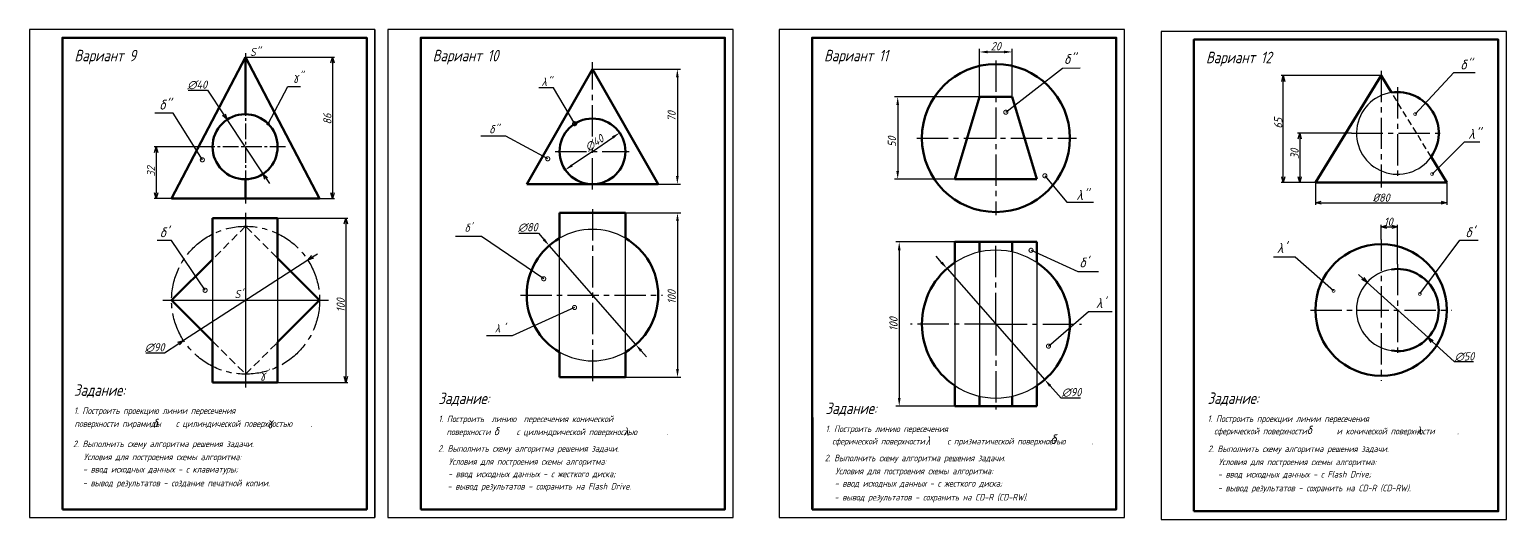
# Model space of a CAD drawing. Header units: millimetres. Extents: x 0 to 3763, y -2 to 297.
# Drawn here: x 1880 to 2779, y -1 to 297 of the extents above; entities that cross this region are included whole.
import ezdxf

# ---------------------------------------------------------------- set-up
doc = ezdxf.new("R2010")
doc.units = ezdxf.units.MM
for name, pattern in [('ACAD_ISO03W100', [30, 12, -18]), ('невидимая', [9.525, 6.35, -3.175]), ('невидимая2', [4.7625, 3.175, -1.5875]), ('осевая2', [28.575, 19.05, -3.175, 3.175, -3.175])]:
    doc.linetypes.add(name, pattern=pattern)
doc.layers.add('3-размеры', color=6, linetype='Continuous')
doc.layers.add('Слой2', color=7, linetype='ACAD_ISO03W100')
doc.layers.add('Непечатный', color=7, linetype='Continuous', plot=False)
doc.layers.add('Слой1', color=7, linetype='Continuous', lineweight=60)
doc.styles.get("Standard").update_dxf_attribs({"font": 'isocpeur.ttf', "width": 0.9, "oblique": 15})
doc.styles.add('греческий', font='greekc.shx', dxfattribs={"width": 0.8, "oblique": 15, "height": 5})
doc.dimstyles.new('ISO-25', dxfattribs={"dimtxt": 5, "dimasz": 3.5, "dimexe": 1.25, "dimexo": 0, "dimtad": 1, "dimtoh": 1, "dimdec": 0, "dimtxsty": 'Standard', "dimblk": 'OPEN30', "dimcen": 2.5, "dimadec": 0, "dimazin": 0, "dimtfac": 1, "dimtdec": 0, "dimtmove": 0, "dimatfit": 3, "dimldrblk": 'DOTSMALL', "dimfxl": 1, "dimarcsym": 0})
doc.dimstyles.new('Standart', dxfattribs={"dimtxt": 5, "dimasz": 5, "dimexe": 2, "dimexo": 0, "dimgap": 1, "dimtad": 1, "dimtoh": 1, "dimdec": 0, "dimtxsty": 'Standard', "dimcen": 2.5, "dimadec": 0, "dimazin": 0, "dimtfac": 1, "dimtdec": 0, "dimtmove": 0, "dimatfit": 3, "dimldrblk": 'DOTSMALL', "dimfxl": 1, "dimarcsym": 0})

# ---------------------------------------------------------------- blocks, each defined once
blk = doc.blocks.new('_DotSmall')
at = {"color": 0, "linetype": 'ByBlock', "const_width": 0.5}
blk.add_lwpolyline([(-0.0625, 0, 1), (0.0625, 0, 1)], format="xyb", close=True, dxfattribs=at)
blk = doc.blocks.new('*D30')
at = {"color": 0, "lineweight": -2, "transparency": 16777216}
for p, q in [((2222.82, 272.85), (2276.42, 272.85)), ((2274.42, 267.85), (2274.42, 207.85)), ((2222.78, 202.85), (2276.42, 202.85))]:
    blk.add_line(p, q, dxfattribs=at)
at = {"color": 0, "transparency": 16777216}
for points in [[(2273.59, 267.85), (2275.25, 267.85), (2274.42, 272.85)], [(2273.59, 207.85), (2275.25, 207.85), (2274.42, 202.85)]]:
    blk.add_solid(points, dxfattribs=at)
at = {"layer": 'Defpoints', "color": 0, "transparency": 16777216}
for p in [(2222.82, 272.85), (2222.78, 202.85), (2274.42, 202.85)]:
    blk.add_point(p, dxfattribs=at)
at = {"color": 0, "transparency": 16777216, "insert": (2270.92, 244.19), "char_height": 5, "attachment_point": 5, "rotation": 90}
blk.add_mtext('70', dxfattribs=at)
blk = doc.blocks.new('*D31')
at = {"color": 0, "lineweight": -2, "transparency": 16777216}
for p, q in [((2178.09, 173.04), (2189.88, 173.04)), ((2189.88, 173.04), (2193.17, 169.28)), ((2249.09, 105.26), (2196.46, 165.51)), ((2252.38, 101.5), (2255.67, 97.73))]:
    blk.add_line(p, q, dxfattribs=at)
at = {"color": 0, "transparency": 16777216}
for points in [[(2193.8, 169.83), (2192.54, 168.73), (2196.46, 165.51)], [(2253.01, 102.05), (2251.75, 100.95), (2249.09, 105.26)]]:
    blk.add_solid(points, dxfattribs=at)
at = {"layer": 'Defpoints', "color": 0, "transparency": 16777216}
for p in [(2196.46, 165.51), (2249.09, 105.26)]:
    blk.add_point(p, dxfattribs=at)
at = {"color": 0, "transparency": 16777216, "insert": (2183.49, 176.54), "char_height": 5, "attachment_point": 5}
blk.add_mtext('∅80', dxfattribs=at)
blk = doc.blocks.new('*D29')
at = {"color": 0, "lineweight": -2, "transparency": 16777216}
for p, q in [((2242.78, 185.39), (2276.49, 185.39)), ((2274.49, 180.39), (2274.49, 90.39)), ((2242.78, 85.39), (2276.49, 85.39))]:
    blk.add_line(p, q, dxfattribs=at)
at = {"color": 0, "transparency": 16777216}
for points in [[(2273.66, 180.39), (2275.33, 180.39), (2274.49, 185.39)], [(2273.66, 90.39), (2275.33, 90.39), (2274.49, 85.39)]]:
    blk.add_solid(points, dxfattribs=at)
at = {"layer": 'Defpoints', "color": 0, "transparency": 16777216}
for p in [(2242.78, 185.39), (2242.78, 85.39), (2274.49, 85.39)]:
    blk.add_point(p, dxfattribs=at)
at = {"color": 0, "transparency": 16777216, "insert": (2270.99, 134.2), "char_height": 5, "attachment_point": 5, "rotation": 90}
blk.add_mtext('100', dxfattribs=at)
blk = doc.blocks.new('_Open30')
at = {"color": 0, "linetype": 'ByBlock', "lineweight": -2}
for p, q in [((-1, 0.27), (0, 0)), ((0, 0), (-1, -0.27)), ((0, 0), (-1, 0))]:
    blk.add_line(p, q, dxfattribs=at)
blk = doc.blocks.new('*D32')
at = {"color": 0, "lineweight": -2, "transparency": 16777216}
for p, q in [((2702.36, 169.3), (2702.36, 178.19)), ((2705.86, 176.94), (2708.86, 176.94)), ((2712.36, 154.3), (2712.36, 178.19))]:
    blk.add_line(p, q, dxfattribs=at)
at = {"layer": 'Defpoints', "color": 0, "transparency": 16777216}
for p in [(2712.36, 176.94), (2702.36, 169.3), (2712.36, 154.3)]:
    blk.add_point(p, dxfattribs=at)
at = {"color": 0, "lineweight": -2, "transparency": 16777216, "xscale": 3.5, "yscale": 3.5, "zscale": 3.5, "rotation": 180}
blk.add_blockref('_Open30', (2702.36, 176.94), dxfattribs=at)
at = {"color": 0, "lineweight": -2, "transparency": 16777216, "xscale": 3.5, "yscale": 3.5, "zscale": 3.5}
blk.add_blockref('_Open30', (2712.36, 176.94), dxfattribs=at)
at = {"color": 0, "transparency": 16777216, "insert": (2706.74, 180.06), "char_height": 5, "attachment_point": 5}
blk.add_mtext('10', dxfattribs=at)
blk = doc.blocks.new('*D33')
at = {"color": 0, "lineweight": -2, "transparency": 16777216}
for p, q in [((2684.36, 233.92), (2651.57, 233.92)), ((2652.82, 230.42), (2652.82, 207.42)), ((2662.36, 203.92), (2651.57, 203.92))]:
    blk.add_line(p, q, dxfattribs=at)
at = {"layer": 'Defpoints', "color": 0, "transparency": 16777216}
for p in [(2684.36, 233.92), (2652.82, 203.92), (2662.36, 203.92)]:
    blk.add_point(p, dxfattribs=at)
at = {"color": 0, "lineweight": -2, "transparency": 16777216, "xscale": 3.5, "yscale": 3.5, "zscale": 3.5}
for p, rotation in [((2652.82, 233.92), 90), ((2652.82, 203.92), 270)]:
    blk.add_blockref('_Open30', p, dxfattribs=dict(at, rotation=rotation))
at = {"color": 0, "transparency": 16777216, "insert": (2649.7, 221.37), "char_height": 5, "attachment_point": 5, "rotation": 90}
blk.add_mtext('30', dxfattribs=at)
blk = doc.blocks.new('*D34')
at = {"color": 0, "lineweight": -2, "transparency": 16777216}
for p, q in [((2702.36, 268.92), (2641.62, 268.92)), ((2642.87, 207.42), (2642.87, 265.42)), ((2653.62, 203.92), (2641.62, 203.92))]:
    blk.add_line(p, q, dxfattribs=at)
at = {"layer": 'Defpoints', "color": 0, "transparency": 16777216}
for p in [(2642.87, 268.92), (2702.36, 268.92), (2653.62, 203.92)]:
    blk.add_point(p, dxfattribs=at)
at = {"color": 0, "lineweight": -2, "transparency": 16777216, "xscale": 3.5, "yscale": 3.5, "zscale": 3.5}
for p, rotation in [((2642.87, 268.92), 90), ((2642.87, 203.92), 270)]:
    blk.add_blockref('_Open30', p, dxfattribs=dict(at, rotation=rotation))
at = {"color": 0, "transparency": 16777216, "insert": (2639.75, 239.97), "char_height": 5, "attachment_point": 5, "rotation": 90}
blk.add_mtext('65', dxfattribs=at)
blk = doc.blocks.new('*D35')
at = {"color": 0, "lineweight": -2, "transparency": 16777216}
for p, q in [((2662.36, 203.92), (2662.36, 190.33)), ((2742.36, 203.92), (2742.36, 190.33)), ((2665.86, 191.58), (2738.86, 191.58))]:
    blk.add_line(p, q, dxfattribs=at)
at = {"layer": 'Defpoints', "color": 0, "transparency": 16777216}
for p in [(2662.36, 203.92), (2742.36, 203.92), (2742.36, 191.58)]:
    blk.add_point(p, dxfattribs=at)
at = {"color": 0, "lineweight": -2, "transparency": 16777216, "xscale": 3.5, "yscale": 3.5, "zscale": 3.5, "rotation": 180}
blk.add_blockref('_Open30', (2662.36, 191.58), dxfattribs=at)
at = {"color": 0, "lineweight": -2, "transparency": 16777216, "xscale": 3.5, "yscale": 3.5, "zscale": 3.5}
blk.add_blockref('_Open30', (2742.36, 191.58), dxfattribs=at)
at = {"color": 0, "transparency": 16777216, "insert": (2702.36, 194.7), "char_height": 5, "attachment_point": 5}
blk.add_mtext('%%c80', dxfattribs=at)
blk = doc.blocks.new('*D36')
at = {"color": 0, "lineweight": -2, "transparency": 16777216}
for p, q in [((2691.27, 145.47), (2688.68, 147.83)), ((2693.86, 143.12), (2730.86, 109.49)), ((2747.05, 94.78), (2733.45, 107.14)), ((2758.46, 94.78), (2747.05, 94.78))]:
    blk.add_line(p, q, dxfattribs=at)
at = {"layer": 'Defpoints', "color": 0, "transparency": 16777216}
for p in [(2693.86, 143.12), (2730.86, 109.49)]:
    blk.add_point(p, dxfattribs=at)
at = {"color": 0, "lineweight": -2, "transparency": 16777216, "xscale": 3.5, "yscale": 3.5, "zscale": 3.5}
for p, rotation in [((2693.86, 143.12), 317.7338810063513), ((2730.86, 109.49), 137.7338810063513)]:
    blk.add_blockref('_Open30', p, dxfattribs=dict(at, rotation=rotation))
at = {"color": 0, "transparency": 16777216, "insert": (2753.07, 97.9), "char_height": 5, "attachment_point": 5}
blk.add_mtext('∅50', dxfattribs=at)
blk = doc.blocks.new('*D56')
at = {"color": 0, "lineweight": -2, "transparency": 16777216}
for p, q in [((2458.08, 256), (2458.08, 285.34)), ((2463.08, 283.34), (2473.08, 283.34)), ((2478.08, 256), (2478.08, 285.34))]:
    blk.add_line(p, q, dxfattribs=at)
at = {"color": 0, "transparency": 16777216}
for points in [[(2463.08, 284.17), (2463.08, 282.51), (2458.08, 283.34)], [(2473.08, 284.17), (2473.08, 282.51), (2478.08, 283.34)]]:
    blk.add_solid(points, dxfattribs=at)
at = {"layer": 'Defpoints', "color": 0, "transparency": 16777216}
for p in [(2478.08, 283.34), (2458.08, 256), (2478.08, 256)]:
    blk.add_point(p, dxfattribs=at)
at = {"color": 0, "lineweight": -2, "transparency": 16777216, "insert": (2468.08, 286.84), "char_height": 5, "attachment_point": 5}
blk.add_mtext('20', dxfattribs=at)
blk = doc.blocks.new('*D54')
at = {"color": 0, "lineweight": -2, "transparency": 16777216}
for p, q in [((2458.08, 256), (2406.38, 256)), ((2408.38, 251), (2408.38, 211)), ((2443.08, 206), (2406.38, 206))]:
    blk.add_line(p, q, dxfattribs=at)
at = {"color": 0, "transparency": 16777216}
for points in [[(2407.55, 251), (2409.22, 251), (2408.38, 256)], [(2407.55, 211), (2409.22, 211), (2408.38, 206)]]:
    blk.add_solid(points, dxfattribs=at)
at = {"layer": 'Defpoints', "color": 0, "transparency": 16777216}
for p in [(2458.08, 256), (2408.38, 206), (2443.08, 206)]:
    blk.add_point(p, dxfattribs=at)
at = {"color": 0, "lineweight": -3, "transparency": 16777216, "insert": (2404.88, 228.71), "char_height": 5, "attachment_point": 5, "rotation": 90}
blk.add_mtext('50', dxfattribs=at)
blk = doc.blocks.new('*D57')
at = {"color": 0, "lineweight": -2, "transparency": 16777216}
for p, q in [((2435.07, 155.26), (2431.77, 159.02)), ((2438.37, 151.51), (2497.79, 83.91)), ((2507.7, 72.65), (2501.1, 80.16)), ((2519.49, 72.65), (2507.7, 72.65))]:
    blk.add_line(p, q, dxfattribs=at)
at = {"color": 0, "transparency": 16777216}
for points in [[(2435.69, 155.81), (2434.44, 154.71), (2438.37, 151.51)], [(2501.72, 80.71), (2500.47, 79.61), (2497.79, 83.91)]]:
    blk.add_solid(points, dxfattribs=at)
at = {"layer": 'Defpoints', "color": 0, "transparency": 16777216}
for p in [(2438.37, 151.51), (2497.79, 83.91)]:
    blk.add_point(p, dxfattribs=at)
at = {"color": 0, "lineweight": -3, "transparency": 16777216, "insert": (2514.09, 76.15), "char_height": 5, "attachment_point": 5}
blk.add_mtext('∅90', dxfattribs=at)
blk = doc.blocks.new('*D55')
at = {"color": 0, "lineweight": -2, "transparency": 16777216}
for p, q in [((2443.08, 167.71), (2407.33, 167.71)), ((2409.33, 162.71), (2409.33, 72.71)), ((2443.08, 67.71), (2407.33, 67.71))]:
    blk.add_line(p, q, dxfattribs=at)
at = {"color": 0, "transparency": 16777216}
for points in [[(2408.5, 162.71), (2410.16, 162.71), (2409.33, 167.71)], [(2408.5, 72.71), (2410.16, 72.71), (2409.33, 67.71)]]:
    blk.add_solid(points, dxfattribs=at)
at = {"layer": 'Defpoints', "color": 0, "transparency": 16777216}
for p in [(2443.08, 167.71), (2409.33, 67.71), (2443.08, 67.71)]:
    blk.add_point(p, dxfattribs=at)
at = {"color": 0, "lineweight": -3, "transparency": 16777216, "insert": (2405.83, 117.71), "char_height": 5, "attachment_point": 5, "rotation": 90}
blk.add_mtext('100', dxfattribs=at)
blk = doc.blocks.new('*D64')
at = {"color": 0, "linetype": 'ByBlock', "lineweight": -2, "transparency": 16777216}
for p, q in [((2011.88, 280.17), (2065.94, 280.17)), ((2064.69, 276.67), (2064.69, 197.67)), ((2011.88, 194.17), (2065.94, 194.17))]:
    blk.add_line(p, q, dxfattribs=at)
at = {"layer": 'Defpoints', "color": 0, "transparency": 16777216}
for p in [(2011.88, 280.17), (2011.88, 194.17), (2064.69, 194.17)]:
    blk.add_point(p, dxfattribs=at)
at = {"color": 0, "lineweight": -2, "transparency": 16777216, "xscale": 3.5, "yscale": 3.5, "zscale": 3.5}
for p, rotation in [((2064.69, 280.17), 90), ((2064.69, 194.17), 270)]:
    blk.add_blockref('_Open30', p, dxfattribs=dict(at, rotation=rotation))
at = {"color": 0, "transparency": 16777216, "insert": (2061.56, 242.53), "char_height": 5, "attachment_point": 5, "rotation": 90}
blk.add_mtext('86', dxfattribs=at)
blk = doc.blocks.new('*D65')
at = {"color": 0, "linetype": 'ByBlock', "lineweight": -2, "transparency": 16777216}
for p, q in [((2031.35, 182.26), (2074.07, 182.26)), ((2072.82, 178.76), (2072.82, 85.76)), ((2031.35, 82.26), (2074.07, 82.26))]:
    blk.add_line(p, q, dxfattribs=at)
at = {"layer": 'Defpoints', "color": 0, "transparency": 16777216}
for p in [(2031.35, 182.26), (2031.35, 82.26), (2072.82, 82.26)]:
    blk.add_point(p, dxfattribs=at)
at = {"color": 0, "lineweight": -2, "transparency": 16777216, "xscale": 3.5, "yscale": 3.5, "zscale": 3.5}
for p, rotation in [((2072.82, 182.26), 90), ((2072.82, 82.26), 270)]:
    blk.add_blockref('_Open30', p, dxfattribs=dict(at, rotation=rotation))
at = {"color": 0, "transparency": 16777216, "insert": (2069.69, 129.19), "char_height": 5, "attachment_point": 5, "rotation": 90}
blk.add_mtext('100', dxfattribs=at)
blk = doc.blocks.new('*D66')
at = {"layer": '3-размеры', "color": 0, "linetype": 'ByBlock', "lineweight": -2, "transparency": 16777216}
for p, q in [((2049.64, 156.74), (1974.12, 107.78)), ((2052.57, 158.64), (2055.51, 160.55)), ((1951.2, 100.32), (1962.62, 100.32)), ((1962.62, 100.32), (1971.18, 105.87))]:
    blk.add_line(p, q, dxfattribs=at)
at = {"layer": 'Defpoints', "color": 0, "transparency": 16777216}
for p in [(2049.64, 156.74), (1974.12, 107.78)]:
    blk.add_point(p, dxfattribs=at)
at = {"layer": '3-размеры', "color": 0, "lineweight": -2, "transparency": 16777216, "xscale": 3.5, "yscale": 3.5, "zscale": 3.5}
for p, rotation in [((2049.64, 156.74), 212.9564089768942), ((1974.12, 107.78), 32.95640897689419)]:
    blk.add_blockref('_Open30', p, dxfattribs=dict(at, rotation=rotation))
at = {"layer": '3-размеры', "color": 0, "transparency": 16777216, "insert": (1956.6, 103.45), "char_height": 5, "attachment_point": 5}
blk.add_mtext('∅90', dxfattribs=at)
blk = doc.blocks.new('*D67')
at = {"layer": '3-размеры', "color": 0, "linetype": 'ByBlock', "lineweight": -2, "transparency": 16777216}
for p, q in [((1976.85, 260.16), (1988.72, 260.16)), ((1988.72, 260.16), (1998.69, 245.1)), ((2022.48, 209.16), (2000.62, 242.18)), ((2024.41, 206.24), (2026.34, 203.32))]:
    blk.add_line(p, q, dxfattribs=at)
at = {"layer": 'Defpoints', "color": 0, "transparency": 16777216}
for p in [(2000.62, 242.18), (2022.48, 209.16)]:
    blk.add_point(p, dxfattribs=at)
at = {"layer": '3-размеры', "color": 0, "lineweight": -2, "transparency": 16777216, "xscale": 3.5, "yscale": 3.5, "zscale": 3.5}
for p, rotation in [((2000.62, 242.18), 303.505981461419), ((2022.48, 209.16), 123.505981461419)]:
    blk.add_blockref('_Open30', p, dxfattribs=dict(at, rotation=rotation))
at = {"layer": '3-размеры', "color": 0, "transparency": 16777216, "insert": (1982.47, 263.28), "char_height": 5, "attachment_point": 5}
blk.add_mtext('∅40', dxfattribs=at)
blk = doc.blocks.new('*D68')
at = {"layer": '3-размеры', "color": 0, "linetype": 'ByBlock', "lineweight": -2, "transparency": 16777216}
for p, q in [((1988.72, 225.67), (1956.25, 225.67)), ((1957.5, 222.17), (1957.5, 197.67)), ((1988.72, 194.17), (1956.25, 194.17))]:
    blk.add_line(p, q, dxfattribs=at)
at = {"layer": 'Defpoints', "color": 0, "transparency": 16777216}
for p in [(1988.72, 225.67), (1957.5, 194.17), (1988.72, 194.17)]:
    blk.add_point(p, dxfattribs=at)
at = {"layer": '3-размеры', "color": 0, "lineweight": -2, "transparency": 16777216, "xscale": 3.5, "yscale": 3.5, "zscale": 3.5}
for p, rotation in [((1957.5, 225.67), 90), ((1957.5, 194.17), 270)]:
    blk.add_blockref('_Open30', p, dxfattribs=dict(at, rotation=rotation))
at = {"layer": '3-размеры', "color": 0, "transparency": 16777216, "insert": (1954.38, 210.6), "char_height": 5, "attachment_point": 5, "rotation": 90}
blk.add_mtext('32', dxfattribs=at)

msp = doc.modelspace()

# ---------------------------------------------------------------- linework, layer by layer
for p, q in [((2090.49, 297), (2090.49, 0)), ((2222.78, 222.85), (2235.16, 231.31)), ((2202.78, 100.75), (2202.78, 170.03)), ((2242.78, 100.75), (2242.78, 170.03))]:
    msp.add_line(p, q)
at = {"color": 7, "linetype": 'осевая2', "ltscale": 0.5}
for p, q in [((2011.88, 282.64), (2011.88, 191.22)), ((2036.12, 225.67), (1987.22, 225.67))]:
    msp.add_line(p, q, dxfattribs=at)
at = {"color": 7}
for p, q in [((2011.88, 280.17), (2011.88, 245.47)), ((2222.78, 222.85), (2210.39, 214.39)), ((2011.88, 205.87), (2011.88, 194.17)), ((1991.75, 171.5), (1991.75, 107.39)), ((2031.35, 171.5), (2031.35, 106.73)), ((1961.45, 132.26), (2062.3, 132.26))]:
    msp.add_line(p, q, dxfattribs=at)
at = {"color": 7, "linetype": 'осевая2'}
for p, q in [((2222.78, 231.86), (2222.78, 277.21)), ((2222.78, 199.71), (2222.78, 225.02)), ((2200.16, 222.85), (2245.09, 222.85))]:
    msp.add_line(p, q, dxfattribs=at)
at = {"linetype": 'осевая2', "lineweight": -2}
for p, q in [((2468.08, 278.11), (2468.08, 183.99)), ((2420, 230.95), (2517.07, 230.95))]:
    msp.add_line(p, q, dxfattribs=at)
at = {"linetype": 'осевая2'}
for p, q in [((2702.36, 271.92), (2702.36, 200.92)), ((2712.36, 261.92), (2712.36, 205.92)), ((2684.36, 233.92), (2740.36, 233.92)), ((2222.78, 187.73), (2222.78, 82.69)), ((2702.36, 169.3), (2702.36, 83.3)), ((2712.36, 154.3), (2712.36, 98.3)), ((2178.94, 135.39), (2265.43, 135.39)), ((2659.36, 126.3), (2745.36, 126.3))]:
    msp.add_line(p, q, dxfattribs=at)
at = {"lineweight": 60}
for p, q in [((2662.36, 203.92), (2702.36, 268.92)), ((2708.68, 258.65), (2702.36, 268.92)), ((2443.08, 206), (2458.08, 256)), ((2458.08, 256), (2478.08, 256)), ((2493.08, 206), (2478.08, 256)), ((2742.36, 203.92), (2732.77, 219.5)), ((2443.08, 206), (2493.08, 206)), ((2702.36, 203.92), (2662.36, 203.92)), ((2702.36, 203.92), (2742.36, 203.92)), ((2202.78, 170.03), (2202.78, 185.39)), ((2202.78, 185.39), (2242.78, 185.39)), ((2242.78, 170.03), (2242.78, 185.39)), ((2443.08, 155.13), (2443.08, 167.71)), ((2443.08, 167.71), (2493.08, 167.71)), ((2458.08, 161.59), (2458.08, 167.71)), ((2478.08, 161.84), (2478.08, 167.71)), ((2493.08, 155.13), (2493.08, 167.71)), ((2202.78, 100.75), (2202.78, 85.39)), ((2242.78, 100.75), (2242.78, 85.39)), ((2242.78, 85.39), (2202.78, 85.39)), ((2443.08, 80.29), (2443.08, 67.71)), ((2458.08, 73.84), (2458.08, 67.71)), ((2478.08, 73.82), (2478.08, 67.71)), ((2493.08, 80.29), (2493.08, 67.71)), ((2443.08, 67.71), (2493.08, 67.71))]:
    msp.add_line(p, q, dxfattribs=at)
at = {"linetype": 'невидимая', "lineweight": -3, "ltscale": 0.6}
msp.add_line((2732.77, 219.5), (2708.68, 258.65), dxfattribs=at)
at = {"color": 1, "linetype": 'осевая2'}
msp.add_line((2212.88, 239.31), (2210.85, 240.13), dxfattribs=at)
at = {"color": 7, "lineweight": 60}
for p, q in [((1991.75, 157.13), (1991.75, 182.26)), ((1991.75, 182.26), (2031.35, 182.26)), ((2031.35, 157.79), (2031.35, 182.26)), ((1991.75, 107.39), (1991.75, 82.26)), ((2031.35, 106.73), (2031.35, 82.26)), ((2031.35, 82.26), (1991.75, 82.26))]:
    msp.add_line(p, q, dxfattribs=at)
at = {"color": 7, "linetype": 'Continuous'}
msp.add_line((2011.88, 185.4), (2011.88, 79.12), dxfattribs=at)
at = {"linetype": 'осевая2', "lineweight": -3}
for q in [(2468.08, 167.78), (2416.08, 117.71), (2520.08, 117.71), (2468.08, 65.71)]:
    msp.add_line((2468.08, 117.71), q, dxfattribs=at)
at = {"lineweight": -2}
for p, q in [((2443.08, 155.13), (2443.08, 80.29)), ((2458.08, 161.59), (2458.08, 73.84)), ((2478.08, 161.59), (2478.08, 73.82)), ((2493.08, 155.13), (2493.08, 80.29))]:
    msp.add_line(p, q, dxfattribs=at)
at = {"color": 7, "linetype": 'Continuous', "lineweight": 60}
for p, q in [((1900.49, 5), (1900.49, 60)), ((2118.34, 5), (2118.34, 60)), ((2356.52, 5.9), (2356.52, 60.9))]:
    msp.add_line(p, q, dxfattribs=at)
for points in [[(1900.49, 5), (2085.49, 5), (2085.49, 292), (1900.49, 292)], [(2118.34, 5), (2303.34, 5), (2303.34, 292), (2118.34, 292)]]:
    msp.add_lwpolyline(points, close=True, dxfattribs=at)
at = {"lineweight": 60}
for points in [[(2356.33, 5), (2541.33, 5), (2541.33, 292), (2356.33, 292)], [(2588.56, 3.83), (2773.56, 3.83), (2773.56, 290.83), (2588.56, 290.83)]]:
    msp.add_lwpolyline(points, close=True, dxfattribs=at)
at = {"color": 7, "lineweight": 60}
for points in [[(1991.75, 157.13), (1966.88, 132.26), (1991.75, 107.39)], [(2031.35, 106.73), (2056.88, 132.26), (2031.35, 157.79)]]:
    msp.add_lwpolyline(points, dxfattribs=at)
at = {"lineweight": 60}
for centre, radius in [((2468.08, 230.95), 45), ((2702.36, 126.3), 40)]:
    msp.add_circle(centre, radius, dxfattribs=at)
at = {"color": 7, "linetype": 'осевая2'}
msp.add_circle((2011.88, 132.26), 45, dxfattribs=at)
for centre, radius, start, end in [((2712.36, 233.92), 25, 98.46165, 324.75335), ((2222.78, 135.39), 40, 60, 120), ((2712.36, 126.3), 25, 98.46165, 261.53835), ((2222.78, 135.39), 40, 240, 300)]:
    msp.add_arc(centre, radius, start, end)
at = {"lineweight": 60}
for centre, radius, start, end in [((2712.36, 233.92), 25, 324.75335, 98.46165), ((2468.08, 117.71), 45, 123.74899, 236.25101), ((2468.08, 117.71), 45, 303.74899, 56.25101), ((2712.36, 126.3), 25, 261.53835, 98.46165)]:
    msp.add_arc(centre, radius, start, end, dxfattribs=at)
at = {"lineweight": -2}
for start, end in [(56.25101, 123.74899), (236.25101, 303.74899)]:
    msp.add_arc((2468.08, 117.71), 45, start, end, dxfattribs=at)
for points in [[(2234.69, 232), (2235.63, 230.62), (2239.29, 234.13)], [(2209.92, 215.07), (2210.86, 213.7), (2206.26, 211.57)]]:
    msp.add_solid(points)
at = {"layer": 'Defpoints'}
for points in [[(1880.49, 0), (2090.49, 0), (2090.49, 297), (1880.49, 297)], [(2098.34, 0), (2308.34, 0), (2308.34, 297), (2098.34, 297)], [(2336.33, 0), (2546.33, 0), (2546.33, 297), (2336.33, 297)]]:
    msp.add_lwpolyline(points, close=True, dxfattribs=at)
at = {"layer": 'Непечатный'}
msp.add_lwpolyline([(2568.56, -1.17), (2778.56, -1.17), (2778.56, 295.83), (2568.56, 295.83)], close=True, dxfattribs=at)
at = {"layer": 'Слой1', "color": 7}
for p, q in [((1966.88, 194.17), (2011.88, 280.17)), ((2011.88, 280.17), (2056.88, 194.17)), ((2011.88, 280.17), (2011.88, 245.47)), ((2011.88, 205.87), (2011.88, 194.17)), ((1966.88, 194.17), (2056.88, 194.17))]:
    msp.add_line(p, q, dxfattribs=at)
at = {"layer": 'Слой1'}
for p, q in [((2182.78, 202.85), (2222.82, 272.85)), ((2262.78, 202.85), (2222.82, 272.85)), ((2182.78, 202.85), (2262.78, 202.85))]:
    msp.add_line(p, q, dxfattribs=at)
at = {"layer": 'Слой1', "color": 7, "linetype": 'невидимая2', "lineweight": -3, "ltscale": 1.5}
for points in [[(2030.72, 158.41), (2011.88, 177.26), (1992.52, 157.9)], [(1992.03, 107.11), (2011.88, 87.26), (2031.13, 106.52)]]:
    msp.add_lwpolyline(points, dxfattribs=at)
at = {"layer": 'Слой1', "color": 7}
msp.add_circle((2011.55, 225.67), 19.8, dxfattribs=at)
at = {"layer": 'Слой1'}
msp.add_circle((2222.78, 222.85), 20, dxfattribs=at)
for start, end in [(120, 240), (300, 60)]:
    msp.add_arc((2222.78, 135.39), 40, start, end, dxfattribs=at)

# ---------------------------------------------------------------- texts
at = {"oblique": 15}
for s, height, width, p in [('Вариант 9', 7, 0.8, (1907.78, 277.65)), ('Вариант 10', 7, 0.8, (2125.62, 277.65)), ('Вариант 11', 7, 0.8, (2363.62, 277.65)), ('Вариант 12', 7, 0.8, (2595.85, 276.48)), ("δ''", 6, 0.9, (2750.48, 272.68)), ('γ"', 5, 0.9, (2040.62, 265.95)), ("λ''", 6, 0.9, (2755.35, 230.51)), ("δ'", 6, 0.9, (2753.57, 170.62)), ("λ'", 6, 0.9, (2638.96, 161.06)), ("γ'", 5, 0.9, (2020.54, 84.73)), ('Задание:', 7, 0.8, (1907.5, 74.06)), ('Задание:', 7, 0.8, (2129.14, 69.06)), ('Задание:', 7, 0.8, (2596.82, 69.15)), ('1. Построить проекцию линии пересечения ', 4, 0.8, (1907.5, 63.06)), ('Задание:', 7, 0.8, (2364.57, 63)), (' поверхности пирамиды    с цилиндической поверхностью     .', 4, 0.8, (1905.59, 55.16)), ('δ', 5, 0.9, (1955.3, 55.09)), ('γ', 5, 0.9, (2025.09, 55.77)), ('1. Построить  линию  пересечения конической', 4, 0.8, (2129.14, 58.06)), ('   поверхности       с цилиндрической поверхностью        . ', 4, 0.8, (2127.24, 50.16)), ('1. Построить проекции линии пересечения ', 4, 0.8, (2596.82, 58.15)), ('сферической поверхности        и конической поверхности      .', 4, 0.8, (2600.8, 50.62)), ('δ', 5, 0.9, (2657.08, 50.87)), ('λ', 5, 0.9, (2723.71, 50.43)), ('2. Выполнить схему алгоритма решения задачи.', 4, 0.8, (1906.98, 42.87)), ('   Условия для построения схемы алгоритма:', 4, 0.8, (1906.63, 34.93)), ('2. Выполнить схему алгоритма решения задачи.', 4, 0.8, (2128.95, 40.03)), ('   Условия для построения схемы алгоритма:', 4, 0.8, (2128.61, 32.09)), ('2. Выполнить схему алгоритма решения задачи.', 4, 0.8, (2597.09, 39.83)), ('  - ввод исходных данных - с клавиатуры;', 4, 0.8, (1908.45, 27.41)), ('  - ввод исходных данных - с жесткого диска;', 4, 0.8, (2130.42, 24.57)), ('   Условия для построения схемы алгоритма:', 4, 0.8, (2596.74, 31.89)), ('  - ввод исходных данных - с Flash Drive;', 4, 0.8, (2598.56, 24.37)), ('  - вывод результатов - создание печатной копии. ', 4, 0.8, (1908.37, 19.01)), ('  - вывод результатов - сохранить на Flash Drive.', 4, 0.8, (2130.16, 17.05)), ('  - вывод результатов - сохранить на CD-R (CD-RW). ', 4, 0.8, (2598.49, 15.96))]:
    msp.add_text(s, height=height, dxfattribs=dict(at, width=width)).set_placement(p)
at = {"color": 7, "oblique": 15, "width": 0.9}
for s, height, p in [("S''", 5, (2014.51, 280.86)), ("δ''", 6, (1959.33, 248.29)), ("δ'", 6, (1959.61, 170.61)), ("S'", 5, (2005.15, 133.53))]:
    msp.add_text(s, height=height, dxfattribs=at).set_placement(p)
at = {"lineweight": 60, "oblique": 15, "width": 0.9}
for s, height, p in [("δ''", 6, (2509.49, 276.04)), ("λ''", 5, (2191.78, 262.71)), ("δ''", 5, (2159.97, 233.81)), ("δ'", 5, (2144.94, 173.89)), ("δ'", 6, (2518.82, 152.24)), ('λ', 5, (2163.39, 112.68)), ("'", 5, (2168.46, 112.68)), ('δ', 5, (2162.75, 50.12)), ('λ', 5, (2241.47, 49.88)), ('δ', 6, (2501.05, 44.71))]:
    msp.add_text(s, height=height, dxfattribs=at).set_placement(p)
at = {"lineweight": -3, "oblique": 15, "width": 0.8}
for s, p in [('1. Построить линию пересечения ', (2364.57, 52)), ('сферической поверхности      с призматической поверхностью       .', (2368.54, 44.47)), ('2. Выполнить схему алгоритма решения задачи.', (2364.05, 34.26)), ('   Условия для построения схемы алгоритма:', (2363.7, 26.32)), ('  - ввод исходных данных - с жесткого диска;', (2365.52, 18.8)), ('  - вывод результатов - сохранить на CD-R (CD-RW). ', (2365.44, 10.39))]:
    msp.add_text(s, height=4, dxfattribs=at).set_placement(p)
at = {"lineweight": 30, "style": 'греческий', "oblique": 15, "width": 0.8}
msp.add_text('l', height=5, dxfattribs=at).set_placement((2425.46, 44.12))
at = {"insert": (2223.96, 227.89), "char_height": 5, "attachment_point": 5, "rotation": 34.34209}
msp.add_mtext('∅40', dxfattribs=at)
at = {"layer": 'Слой2', "lineweight": 60, "oblique": 15, "width": 0.9}
for s, p in [("λ''", (2517.02, 193.34)), ("λ'", (2528.94, 127.54))]:
    msp.add_text(s, height=6, dxfattribs=at).set_placement(p)

# ---------------------------------------------------------------- dimensions: what is measured, and where the dimension line sits
at = {"lineweight": -2}
dim = msp.add_linear_dim(base=(2478.08, 283.34), p1=(2458.08, 256), p2=(2478.08, 256), dimstyle='Standart', dxfattribs=at)
dim.commit()
dim.dimension.update_dxf_attribs({"geometry": '*D56', "text_midpoint": (2468.08, 283.34), "dimtype": 160})
at = {"color": 7}
for base, p1, p2, picture, middle in [((2064.69, 194.17), (2011.88, 280.17), (2011.88, 194.17), '*D64', (2064.69, 242.53)), ((2072.82, 82.26), (2031.35, 182.26), (2031.35, 82.26), '*D65', (2072.82, 129.19))]:
    dim = msp.add_linear_dim(base=base, p1=p1, p2=p2, angle=90, dimstyle='ISO-25', override={"dimarcsym": 1}, dxfattribs=at)
    dim.commit()
    dim.dimension.update_dxf_attribs({"geometry": picture, "text_midpoint": middle, "dimtype": 160})
for base, p1, p2, dimstyle, picture, middle in [((2274.42, 202.85), (2222.82, 272.85), (2222.78, 202.85), 'Standart', '*D30', (2274.42, 244.19)), ((2642.87, 268.92), (2653.62, 203.92), (2702.36, 268.92), 'ISO-25', '*D34', (2642.87, 239.97)), ((2652.82, 203.92), (2684.36, 233.92), (2662.36, 203.92), 'ISO-25', '*D33', (2652.82, 221.37)), ((2274.49, 85.39), (2242.78, 185.39), (2242.78, 85.39), 'Standart', '*D29', (2274.49, 134.2))]:
    dim = msp.add_linear_dim(base=base, p1=p1, p2=p2, angle=90, dimstyle=dimstyle)
    dim.commit()
    dim.dimension.update_dxf_attribs({"geometry": picture, "text_midpoint": middle, "dimtype": 160})
at = {"lineweight": -3}
for base, p1, p2, picture, middle in [((2408.38, 206), (2458.08, 256), (2443.08, 206), '*D54', (2408.38, 228.71)), ((2409.33, 67.71), (2443.08, 167.71), (2443.08, 67.71), '*D55', (2409.33, 117.71))]:
    dim = msp.add_linear_dim(base=base, p1=p1, p2=p2, angle=90, dimstyle='Standart', dxfattribs=at)
    dim.commit()
    dim.dimension.update_dxf_attribs({"geometry": picture, "text_midpoint": middle, "dimtype": 160})
dim = msp.add_linear_dim(base=(2742.36, 191.58), p1=(2662.36, 203.92), p2=(2742.36, 203.92), text='%%c80', dimstyle='ISO-25')
dim.commit()
dim.dimension.update_dxf_attribs({"geometry": '*D35', "text_midpoint": (2702.36, 191.58), "dimtype": 160})
dim = msp.add_diameter_dim_2p(p1=(2249.09, 105.26), p2=(2196.46, 165.51), dimstyle='Standart')
dim.commit()
dim.dimension.update_dxf_attribs({"geometry": '*D31', "text_midpoint": (2183.49, 176.54)})
dim = msp.add_linear_dim(base=(2712.36, 176.94), p1=(2702.36, 169.3), p2=(2712.36, 154.3), dimstyle='ISO-25')
dim.commit()
dim.dimension.update_dxf_attribs({"geometry": '*D32', "text_midpoint": (2706.74, 176.94), "dimtype": 160})
dim = msp.add_diameter_dim_2p(p1=(2438.37, 151.51), p2=(2497.79, 83.91), dimstyle='Standart', dxfattribs=at)
dim.commit()
dim.dimension.update_dxf_attribs({"geometry": '*D57', "text_midpoint": (2514.09, 76.15)})
dim = msp.add_diameter_dim_2p(p1=(2693.86, 143.12), p2=(2730.86, 109.49), dimstyle='ISO-25')
dim.commit()
dim.dimension.update_dxf_attribs({"geometry": '*D36', "text_midpoint": (2753.07, 94.78), "dimtype": 163})
at = {"layer": '3-размеры', "color": 7}
for p1, p2, picture, middle in [((2022.48, 209.16), (2000.62, 242.18), '*D67', (1982.47, 260.16)), ((2049.64, 156.74), (1974.12, 107.78), '*D66', (1956.6, 100.32))]:
    dim = msp.add_diameter_dim_2p(p1=p1, p2=p2, dimstyle='ISO-25', override={"dimarcsym": 1}, dxfattribs=at)
    dim.commit()
    dim.dimension.update_dxf_attribs({"geometry": picture, "text_midpoint": middle, "dimtype": 163})
dim = msp.add_linear_dim(base=(1957.50228487, 194.16956555), p1=(1988.71764768, 225.66956555), p2=(1988.71764768, 194.16956555), angle=90, dimstyle='ISO-25', override={"dimarcsym": 1}, dxfattribs=at)
dim.commit()
dim.dimension.update_dxf_attribs({"geometry": '*D68', "text_midpoint": (1957.50228487, 210.59630399), "dimtype": 160})

# ---------------------------------------------------------------- leaders
at = {"lineweight": -2}
for points in [[(2474.11, 246.65), (2508.61, 273.46), (2519.38, 273.72)], [(2497.9, 208), (2511.3, 192), (2527.49, 192)], [(2489.47, 162.65), (2517.95, 149.66), (2530.52, 149.65)], [(2500.1, 104.32), (2524.38, 125.34), (2538.84, 125.34)]]:
    msp.add_leader(points, dimstyle='Standart', override={"dimgap": 1, "dimtad": 0}, dxfattribs=at)
for points, dimstyle, override in [([(2723.05, 245.55), (2746.46, 270.81), (2759.57, 270.81)], 'ISO-25', {"dimgap": 0.625, "dimtad": 0}), ([(2211.97, 239.68), (2199.02, 261.48), (2190.13, 261.48)], 'Standart', {"dimgap": 1, "dimtad": 0}), ([(2195.58, 218.31), (2170.18, 232.17), (2154.94, 232.17)], 'Standart', {"dimgap": 1, "dimtad": 0}), ([(2733.35, 209.06), (2753.02, 228.71), (2762.38, 228.71)], 'ISO-25', {"dimgap": 0.625, "dimtad": 0}), ([(2193.14, 145.33), (2155.27, 170.96), (2139.51, 170.96)], 'Standart', {"dimgap": 1, "dimtad": 0}), ([(2725.86, 136.08), (2750.21, 168.83), (2761.44, 168.83)], 'ISO-25', {"dimgap": 0.625, "dimtad": 0}), ([(2673.43, 137.95), (2650.02, 158.54), (2636.91, 158.54)], 'ISO-25', {"dimgap": 0.625, "dimtad": 0}), ([(2211.89, 127.83), (2174.02, 110.58), (2158.27, 110.58)], 'Standart', {"dimgap": 1, "dimtad": 0})]:
    msp.add_leader(points, dimstyle=dimstyle, override=override)
at = {"color": 7}
for points, dimstyle, override in [([(2025.52, 239.7), (2037.46, 262.39), (2045.17, 262.39)], 'ISO-25', {"dimgap": 0.625, "dimtad": 0, "dimarcsym": 1}), ([(1985.57, 217.71), (1967.85, 246.07), (1956.75, 246.08)], 'Standart', {"dimgap": 1, "dimtad": 0}), ([(1987.24, 138.3), (1966.91, 168.66), (1958.06, 168.66)], 'Standart', {"dimgap": 1, "dimtad": 0})]:
    msp.add_leader(points, dimstyle=dimstyle, override=override, dxfattribs=at)

doc.saveas('drawing.dxf')
